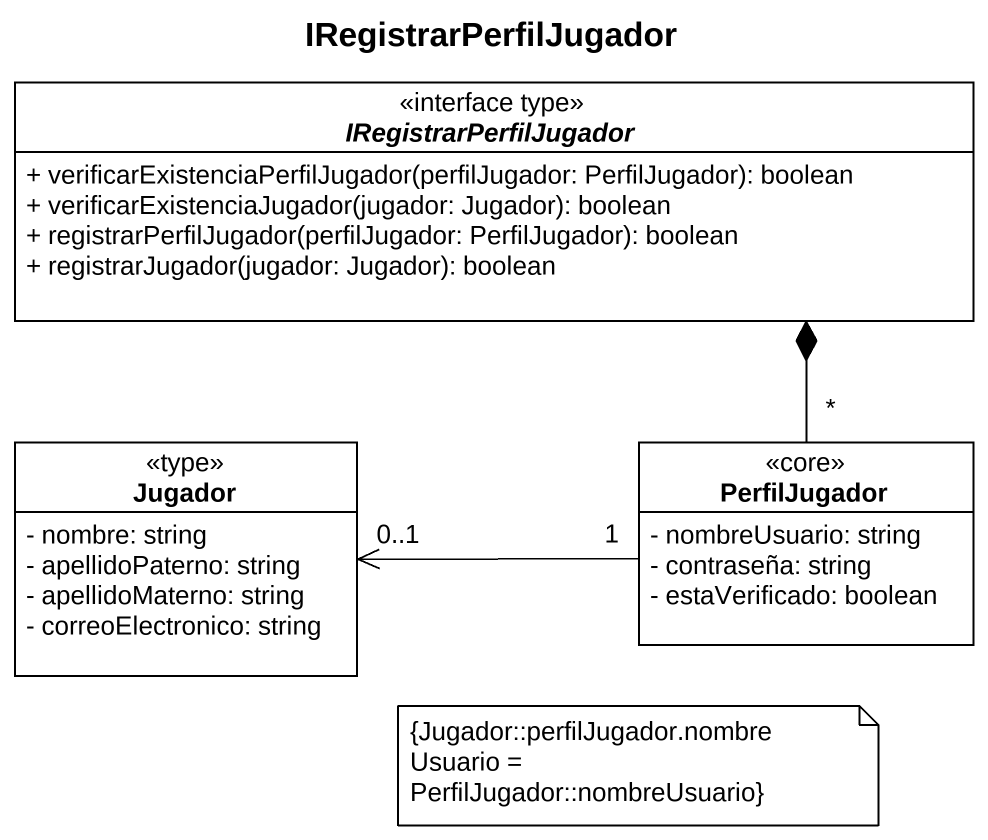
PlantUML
@startuml
title IRegistrarPerfilJugador
hide circle
hide empty members
skinparam classAttributeIconSize 0
interface IRegistrarPerfilJugador <<interface type>> {
  + verificarExistenciaPerfilJugador(perfilJugador: PerfilJugador): boolean
  + verificarExistenciaJugador(jugador: Jugador): boolean
  + registrarPerfilJugador(perfilJugador: PerfilJugador): boolean
  + registrarJugador(jugador: Jugador): boolean
}
class Jugador <<type>> {
  - nombre: string
  - apellidoPaterno: string
  - apellidoMaterno: string
  - correoElectronico: string
}
class PerfilJugador <<core>> {
  - nombreUsuario: string
  - contraseña: string
  - estaVerificado: boolean
}
IRegistrarPerfilJugador *-- "*" PerfilJugador
Jugador "0..1" <-right- "1" PerfilJugador
note as N1
  {Jugador::perfilJugador.nombreUsuario = PerfilJugador::nombreUsuario}
end note
@enduml
